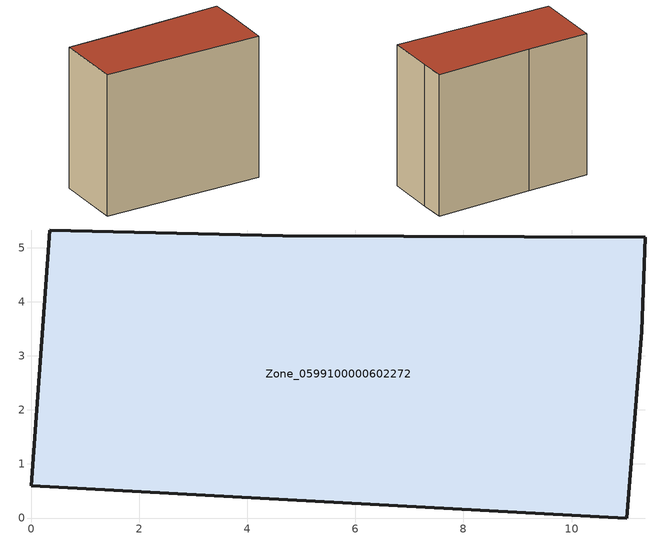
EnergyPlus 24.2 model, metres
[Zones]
Zone_0599100000602272
 floor ground (C_G): 4.66,5.22 11.37,5.2 11.3,3.46 11.02,0 0,0.6 0.34,5.33 z1.35
 wall outside (C_F): 11.02,0 11.3,3.46 11.37,5.2 4.66,5.22 0.34,5.33 0,0.6 11.02,0 z1.35:11.04
 roof outside (C_R): 0,0.6 11.02,0 11.3,3.46 11.37,5.2 4.66,5.22 0.34,5.33 z11.04
[BUILDING]
Pand.0599100000602272: North Axis=0; Terrain=City; Loads Convergence Tolerance Value=0.04; Temperature Convergence Tolerance Value=0.4; Solar Distribution=FullExterior; Maximum Number of Warmup Days=25; Minimum Number of Warmup Days=1
[Site:Location]
Rotterdam.The.Hague.AP_ZH_NLD Design_Conditions: Latitude=51.96; Longitude=4.45; Time Zone=1; Elevation=-4.5
[SITE:GROUNDTEMPERATURE:BUILDINGSURFACE]
18, 18, 18, 18, 18, 18, 18, 18, 18, 18, 18, 18
[MATERIAL] Thermal Absorptance=0.9; Solar Absorptance=0.7; Visible Absorptance=0.7
Name | Roughness | Thickness | Conductivity | Density | Specific Heat
G.TI.1946 | MediumSmooth | 0.15 | 1 | 540 | 1210
F.TI.1946 | Rough | 0.3 | 0.857143 | 1920 | 840
R.TI.1946 | MediumRough | 0.2 | 0.1 | 1500 | 1000
[CONSTRUCTION]
C_G: G.TI.1946
C_F: F.TI.1946
C_R: R.TI.1946
[ZONE]
Zone_0599100000602272: Type=1; Multiplier=1; Ceiling Height=Autocalculate; Volume=Autocalculate; Floor Area=autocalculate; Part of Total Floor Area=Yes
[ZONEINFILTRATION:DESIGNFLOWRATE]
Infil_Zone_0599100000602272: Zone or ZoneList or Space or SpaceList=Zone_0599100000602272; Schedule=AlwaysOn; Design Flow Rate Calculation Method=Flow/Area; Flow Rate per Floor Area=0.003; Constant Term Coefficient=1; Temperature Term Coefficient=0; Velocity Term Coefficient=0; Velocity Squared Term Coefficient=0
[HVACTEMPLATE:ZONE:IDEALLOADSAIRSYSTEM]
Zone_0599100000602272: Maximum Heating Supply Air Temperature=50; Minimum Cooling Supply Air Temperature=13; Maximum Heating Supply Air Humidity Ratio=0.0156; Minimum Cooling Supply Air Humidity Ratio=0.0077; Heating Limit=NoLimit; Cooling Limit=NoLimit; Dehumidification Control Type=ConstantSensibleHeatRatio; Cooling Sensible Heat Ratio=0.7; Dehumidification Setpoint=60; Humidification Control Type=None; Humidification Setpoint=30; Outdoor Air Method=None; Outdoor Air Flow Rate per Person=0.00944; Outdoor Air Flow Rate per Zone Floor Area=0; Outdoor Air Flow Rate per Zone=0; Demand Controlled Ventilation Type=None; Outdoor Air Economizer Type=NoEconomizer; Heat Recovery Type=None; Sensible Heat Recovery Effectiveness=0.7; Latent Heat Recovery Effectiveness=0.65
[ZONECONTROL:THERMOSTAT]
ThermostatControl_Zone_0599100000602272: Zone or ZoneList=Zone_0599100000602272; Control Type Schedule=DualSetpointControlType; Control 1=Thermostat_Zone_0599100000602272; Temperature Difference Between Cutout And Setpoint=0
[THERMOSTATSETPOINT:DUALSETPOINT]
Thermostat_Zone_0599100000602272: Heating Setpoint Temperature Schedule=HeatingSetpoint_Zone_0599100000602272; Cooling Setpoint Temperature Schedule=CoolingSetpoint_Zone_0599100000602272
[SCHEDULE:COMPACT]
HeatingSetpoint_Zone_0599100000602272: Through: 12/31, For: AllDays, Until: 24:00, 21
CoolingSetpoint_Zone_0599100000602272: Through: 12/31, For: AllDays, Until: 24:00, 24
DualSetpointControlType: Through: 12/31, For: AllDays, Until: 24:00, 4
AlwaysOn: Through: 12/31, For: AllDays, Until: 24:00, 1
